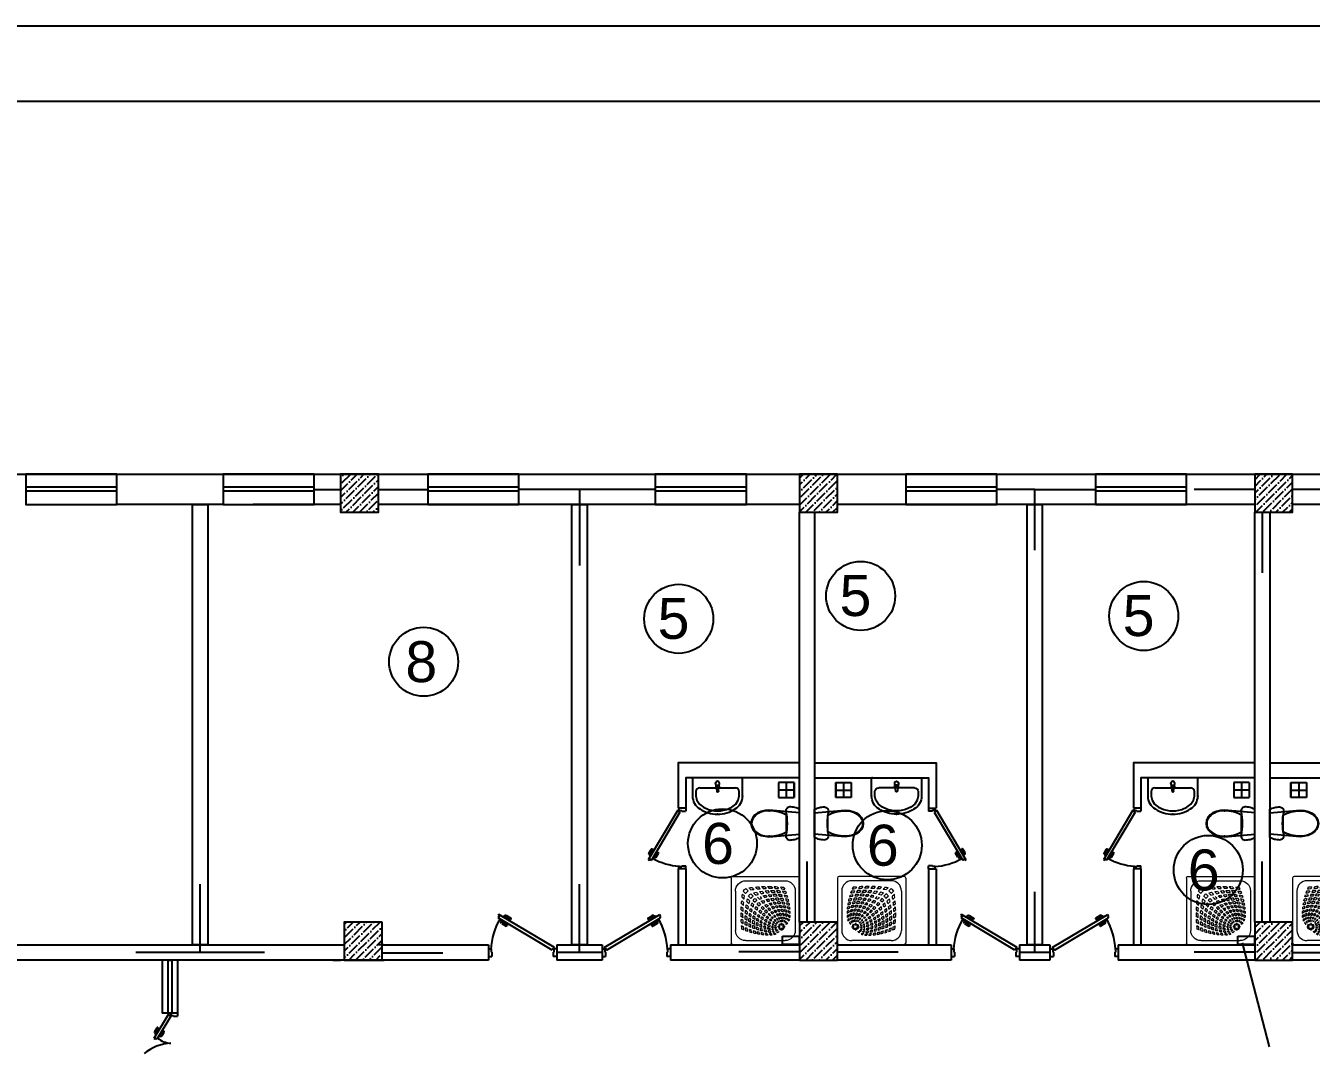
# Model space of a CAD drawing. Header units: millimetres. Extents: x 42452 to 2852333, y -419346 to 834876.
# Drawn here: x 2626827 to 2643772, y 675486 to 688972 of the extents above; entities that cross this region are included whole.
import ezdxf

# ---------------------------------------------------------------- set-up
doc = ezdxf.new("R2010")
doc.units = ezdxf.units.MM
doc.linetypes.add('( Hidden )', pattern=[0.275, 0.15, -0.125])
for name, color, linetype, lineweight in [('c_dv_l x_tti-25_Ном._пера__21_Ном._пера__21', 7, 'Continuous', 30), ('memar', 7, 'Continuous', 25), ('ДВЕРИ', 7, 'Continuous', 5), ('Интерьер - Мебель_Ном._пера__1', 7, 'Continuous', 15)]:
    doc.layers.add(name, color=color, linetype=linetype, lineweight=lineweight)
doc.layers.add('Интерьер - Мебель_Ном._пера__75', color=160, linetype='Continuous', lineweight=25, true_color=0x2731ed)
doc.styles.add('СГЕНЕРИР_СТИЛЬ_1', font='arial.ttf')

# ---------------------------------------------------------------- blocks, each defined once
blk = doc.blocks.new('qapi 700')
at = {"layer": 'ДВЕРИ', "color": 251, "lineweight": 25, "true_color": 0x636466}
for p, q in [((1281620, 90086), (1281659, 90086)), ((1281651, 89997), (1281651, 90034)), ((1281651, 90034), (1281659, 90034)), ((1281659, 90034), (1281659, 90086)), ((1282420, 90086), (1282380, 90086)), ((1282380, 90034), (1282380, 90085)), ((1282388, 90034), (1282380, 90034)), ((1282388, 89997), (1282388, 90034)), ((1281620, 89997), (1281651, 89997)), ((1282368, 90010), (1281735, 89633)), ((1282395, 89980), (1281741, 89591)), ((1282382, 89987), (1282368, 90010)), ((1282388, 89991), (1282382, 89987)), ((1282420, 89997), (1282388, 89997)), ((1282420, 89997), (1282388, 89997)), ((1282395, 89980), (1282388, 89991)), ((1281775, 89698), (1281826, 89728)), ((1281836, 89725), (1281838, 89722)), ((1281733, 89605), (1281747, 89613)), ((1281741, 89591), (1281733, 89605)), ((1281747, 89613), (1281735, 89633)), ((1281812, 89685), (1281762, 89656)), ((1281762, 89656), (1281765, 89651)), ((1281776, 89665), (1281770, 89676)), ((1281785, 89617), (1281787, 89613)), ((1281787, 89613), (1281837, 89642)), ((1281792, 89676), (1281793, 89674)), ((1281835, 89712), (1281794, 89687)), ((1281802, 89622), (1281809, 89609)), ((1281814, 89681), (1281812, 89685)), ((1281820, 89629), (1281818, 89631)), ((1281872, 89650), (1281831, 89626)), ((1281831, 89604), (1281881, 89634)), ((1281837, 89642), (1281835, 89646)), ((1281884, 89645), (1281883, 89647))]:
    blk.add_line(p, q, dxfattribs=at)
for centre, radius, start, end in [((1282471, 90052), 821, 183.4077, 209.5706), ((1281830, 89721), 7.94, 30.7133, 120.7133), ((1281783, 89684), 15.9, 120.7133, 210.7133), ((1281798, 89680), 7.94, 120.7133, 210.7133), ((1281823, 89617), 15.9, 210.7133, 300.7133), ((1281827, 89633), 7.94, 210.7133, 300.7133), ((1281831, 89718), 7.94, 300.7133, 30.7133), ((1281876, 89643), 7.94, 30.7133, 120.7133), ((1281877, 89641), 7.94, 300.7133, 30.7133)]:
    blk.add_arc(centre, radius, start, end, dxfattribs=at)
blk = doc.blocks.new('Унитаз 16_2')
at = {"layer": 'Интерьер - Мебель_Ном._пера__75', "color": 251, "linetype": 'Continuous', "true_color": 0x636466}
for p, q in [((-187, 0), (-194, -15)), ((187, 0), (-187, 0)), ((-141, 0), (-173, -350)), ((141, 0), (-141, 0)), ((173, -350), (141, 0)), ((194, -15), (187, 0)), ((-217, -112), (-218, -128)), ((-218, -128), (-216, -140)), ((-216, -95), (-217, -112)), ((-213, -79), (-216, -95)), ((-216, -140), (-212, -151)), ((-210, -62), (-213, -79)), ((-212, -151), (-206, -161)), ((-205, -46), (-210, -62)), ((-206, -161), (-198, -169)), ((-200, -31), (-205, -46)), ((-194, -15), (-200, -31)), ((-198, -169), (-188, -175)), ((-116, -173), (-78, -168)), ((-78, -168), (-39, -165)), ((-39, -165), (0, -164)), ((0, -164), (39, -165)), ((39, -165), (78, -168)), ((78, -168), (116, -173)), ((188, -175), (198, -169)), ((200, -31), (194, -15)), ((198, -169), (206, -161)), ((205, -46), (200, -31)), ((210, -62), (205, -46)), ((206, -161), (212, -151)), ((213, -79), (210, -62)), ((212, -151), (216, -140)), ((216, -95), (213, -79)), ((217, -112), (216, -95)), ((216, -140), (218, -128)), ((218, -128), (217, -112)), ((-188, -175), (-178, -179)), ((-178, -179), (-166, -181)), ((-166, -181), (-154, -180)), ((-154, -180), (-116, -173)), ((0, -173), (-109, -173)), ((109, -173), (0, -173)), ((116, -173), (154, -180)), ((154, -180), (166, -181)), ((166, -181), (178, -179)), ((178, -179), (188, -175)), ((-173, -350), (-175, -402)), ((-175, -402), (-169, -453)), ((-169, -453), (-157, -503)), ((-157, -503), (-138, -550)), ((138, -550), (157, -503)), ((157, -503), (169, -453)), ((169, -453), (175, -402)), ((175, -402), (173, -350)), ((-138, -550), (-112, -587)), ((-112, -587), (-79, -616)), ((-79, -616), (-41, -634)), ((-41, -634), (0, -640)), ((0, -631), (0, -631)), ((0, -640), (41, -634)), ((41, -634), (79, -616)), ((79, -616), (112, -587)), ((81, -605), (81, -605)), ((112, -587), (138, -550))]:
    blk.add_line(p, q, dxfattribs=at)
for centre, radius, start, end in [((258, -388), 425, 149.6518, 181.3539), ((-258, -388), 425, 358.6461, 30.3482), ((89, -412), 257, 176.8048, 228.4245), ((-89, -412), 257, 311.5755, 3.1952), ((1, -493), 139, 233.7772, 269.6644), ((-1, -493), 139, 270.3356, 306.2228)]:
    blk.add_arc(centre, radius, start, end, dxfattribs=at)
for p in [(109, -173), (-167, -398), (167, -398), (-81, -605)]:
    blk.add_point(p, dxfattribs=at)
blk = doc.blocks.new('Символ поддона душа 16')
at = {"layer": 'Интерьер - Мебель_Ном._пера__1', "color": 251, "linetype": 'Continuous', "lineweight": 5, "true_color": 0x636466}
for p, q in [((0, 22), (0, 878)), ((878, 900), (23, 900)), ((900, 22), (900, 878)), ((56, 191), (56, 709)), ((709, 844), (191, 844)), ((238, 713), (238, 678)), ((844, 191), (844, 709)), ((222, 662), (187, 662)), ((238, 647), (238, 611)), ((289, 662), (253, 662)), ((303, 601), (286, 614)), ((299, 597), (286, 614)), ((326, 567), (311, 584)), ((333, 574), (316, 589)), ((361, 531), (345, 547)), ((370, 540), (353, 555)), ((402, 486), (380, 510)), ((414, 498), (390, 520)), ((445, 440), (422, 465)), ((460, 455), (435, 478)), ((486, 395), (463, 420)), ((505, 414), (480, 437)), ((537, 342), (513, 367)), ((558, 364), (533, 387)), ((586, 289), (562, 314)), ((611, 314), (586, 338)), ((643, 228), (612, 260)), ((672, 257), (640, 288)), ((707, 159), (678, 190)), ((741, 193), (710, 222)), ((878, 0), (23, 0)), ((709, 56), (191, 56))]:
    blk.add_line(p, q, dxfattribs=at)
for radius in [39.4, 28.1]:
    blk.add_circle((238, 662), radius, dxfattribs=at)
for centre, radius, start, end in [((23, 878), 22.5, 90, 180), ((878, 878), 22.5, 0, 90), ((191, 709), 135, 90, 180), ((375, 636), 137, 129.196, 140.9462), ((-112, 1576), 935, 294.0484, 295.9579), ((386, 556), 183, 114.6682, 122.9443), ((361, 416), 303, 98.8716, 104.2822), ((235, 666), 93.2, 48.7297, 55.3816), ((367, 478), 226, 101.3517, 107.6931), ((311, 389), 304, 87.4738, 92.4325), ((238, 662), 67.7, 26.6695, 27), ((235, 666), 93.2, 32.1387, 37.3696), ((375, 636), 137, 108.2589, 116.5791), ((221, 672), 127, 35.2917, 42.9165), ((235, 666), 93.2, 16.8111, 21.1202), ((391, 520), 235, 101.8201, 106.3724), ((201, 669), 163, 29.6354, 36.3675), ((386, 556), 183, 101.3677, 106.7778), ((221, 672), 127, 21.1122, 27.6146), ((361, 416), 303, 90.9431, 94.1785), ((359, 534), 169, 89.6302, 95.1753), ((221, 672), 127, 8.378, 13.7023), ((311, 389), 304, 80.2718, 83.408), ((201, 669), 163, 17.6042, 23.8079), ((380, 568), 205, 88.3128, 95.6344), ((193, 668), 196, 25.9651, 31.9952), ((201, 669), 163, 6.7115, 11.9035), ((391, 520), 235, 88.6469, 95.0662), ((193, 668), 196, 14.6813, 21.0162), ((385, 619), 120, 80.9202, 93.938), ((361, 416), 303, 80.5246, 85.8025), ((219, 668), 198, 26.2829, 32.3063), ((303, 275), 433, 75.0459, 78.8273), ((193, 668), 196, 4.2183, 9.5363), ((289, 356), 342, 68.1808, 73.0545), ((234, -309), 1060, 80.7899, 80.837), ((219, 668), 198, 13.8019, 20.7098), ((395, -91), 865, 86.9845, 88.7448), ((221, 664), 222, 23.6301, 29.5143), ((219, 668), 198, 1.6025, 7.7855), ((336, -158), 914, 82.7867, 84.4272), ((391, 520), 235, 81.5102, 81.7327), ((221, 664), 222, 11.3577, 18.0521), ((234, -309), 1060, 77.8137, 79.2341), ((99, -526), 1280, 73.4331, 74.6143), ((203, 656), 265, 20.8026, 26.059), ((221, 664), 222, 359.6929, 6.0044), ((151, -320), 1048, 72.4325, 73.8593), ((208, 656), 260, 9.8051, 15.9308), ((208, 656), 260, 359.1728, 5.1844), ((395, -91), 865, 83.3288, 85.055), ((216, 652), 280, 19.5061, 24.9124), ((336, -158), 914, 79.3162, 80.9273), ((234, -309), 1060, 74.7822, 76.1739), ((219, 652), 277, 8.1122, 14.298), ((99, -526), 1280, 70.9149, 72.0683), ((193, 644), 327, 17.2778, 22.1643), ((193, 644), 327, 6.8416, 12.3555), ((395, -91), 865, 79.7831, 81.4836), ((191, 641), 354, 15.4246, 20.2098), ((336, -158), 914, 75.9876, 77.5746), ((234, -309), 1060, 71.9075, 73.2752), ((191, 641), 354, 5.2184, 10.5629), ((159, 633), 410, 13.5731, 17.8969), ((159, 633), 410, 4.3349, 9.1453), ((91, 621), 500, 11.8149, 15.5001), ((395, -91), 865, 76.2338, 78.0955), ((336, -158), 914, 72.6385, 74.4189), ((91, 621), 500, 3.9186, 8.0135), ((234, -309), 1060, 68.9949, 70.5553), ((68, 611), 550, 10.9345, 14.4671), ((68, 611), 550, 3.4001, 7.2825), ((8, 599), 636, 9.7539, 12.944), ((395, -91), 865, 72.6704, 74.4434), ((336, -158), 914, 69.2927, 70.9472), ((-80, 591), 746, 8.2388, 11.0494), ((395, -91), 865, 68.9788, 70.8399), ((-198, 578), 889, 7.0667, 9.5129), ((336, -158), 914, 65.8073, 67.5698), ((-387, 558), 1104, 6.1761, 8.2184), ((709, 709), 135, 0, 90), ((395, -91), 865, 65.1461, 67.0472), ((-759, 508), 1504, 5.9584, 7.5213), ((-1097, 492), 1866, 4.8823, 6.1801), ((332, 520), 205, 174.3656, 181.6872), ((233, 681), 198, 237.6937, 243.7171), ((232, 707), 196, 238.0048, 244.0349), ((264, 525), 137, 153.4209, 161.7411), ((231, 700), 163, 233.6325, 240.3646), ((228, 679), 127, 227.0835, 234.7083), ((380, 509), 235, 174.9338, 181.3531), ((380, 509), 235, 163.6276, 168.1799), ((264, 525), 137, 129.0538, 140.804), ((235, 665), 93.2, 214.6184, 221.2703), ((232, 707), 196, 248.9838, 255.3187), ((282, 515), 120, 176.062, 189.0798), ((-676, 1012), 935, 334.0421, 335.9516), ((344, 514), 183, 163.2222, 168.6323), ((231, 700), 163, 246.1921, 252.3958), ((228, 679), 127, 242.3854, 248.8878), ((344, 514), 183, 147.0557, 155.3318), ((235, 665), 93.2, 232.6304, 237.8613), ((484, 539), 303, 175.8215, 179.0569), ((484, 539), 303, 184.1975, 189.4754), ((484, 539), 303, 165.7178, 171.1284), ((366, 541), 169, 174.8247, 180.3698), ((231, 700), 163, 258.0965, 263.2885), ((228, 679), 127, 256.2977, 261.622), ((232, 707), 196, 260.4637, 265.7817), ((625, 597), 433, 191.1727, 194.9541), ((422, 533), 226, 162.3069, 168.6483), ((235, 665), 93.2, 248.8798, 253.1889), ((511, 589), 304, 177.5675, 182.5262), ((238, 662), 67.7, 243, 243.3305), ((511, 589), 304, 186.592, 189.7282), ((544, 611), 342, 196.9455, 201.8192), ((424, 575), 198, 174.0035, 180.8126), ((235, 665), 93.2, 264.9225, 270.3158), ((1204, 897), 1022, 197.1695, 198.5766), ((424, 575), 198, 186.3774, 191.1212), ((228, 679), 127, 269.89, 276.1614), ((231, 700), 163, 269.7444, 275.8087), ((232, 707), 196, 271.4714, 277.3755), ((836, 739), 641, 200.8759, 203.4288), ((1204, 897), 1022, 199.6514, 200.6135), ((760, 728), 529, 194.5128, 196.9547), ((2135, 1622), 2148, 208.5547, 209.1761), ((235, 665), 93.2, 282.4548, 285.7089), ((1204, 897), 1022, 202.126, 203.6742), ((228, 679), 127, 284.8011, 288.8045), ((760, 728), 529, 198.8716, 200.7776), ((231, 700), 163, 282.5047, 286.7611), ((687, 792), 459, 204.438, 207.1542), ((7193, 6297), 8966, 219.4362, 219.5771), ((2135, 1622), 2148, 209.6526, 210.1462), ((232, 707), 196, 283.0403, 287.731), ((760, 728), 529, 203.6707, 206.5727), ((235, 665), 93.2, 297.8934, 301.113), ((228, 679), 127, 297.5784, 301.5243), ((687, 792), 459, 209.3188, 211.7595), ((2135, 1622), 2148, 210.8741, 211.5744), ((7193, 6297), 8966, 219.6897, 219.8217), ((231, 700), 163, 293.6956, 297.934), ((-5397, -6293), 8966, 50.4229, 50.5638), ((108, 213), 459, 62.8458, 65.562), ((235, 665), 93.2, 313.4687, 315.4047), ((235, 666), 93.2, 314.5953, 316.5313), ((325, 476), 198, 89.1874, 95.9965), ((3, -304), 1022, 71.4234, 72.8305), ((-722, -1235), 2148, 60.8239, 61.4453), ((172, 140), 529, 73.0453, 75.4872), ((228, 679), 127, 311.099, 312.8153), ((232, 707), 196, 293.9046, 298.3479), ((687, 792), 459, 215.1743, 218.3067), ((221, 672), 127, 317.1847, 318.901), ((235, 666), 93.2, 328.887, 332.1066), ((235, 666), 93.2, 344.2911, 347.5452), ((7193, 6297), 8966, 219.9999, 220.1536), ((231, 700), 163, 305.8661, 307.4927), ((233, 681), 198, 298.3461, 303.1161), ((235, 666), 93.2, 359.6842, 5.0775), ((221, 672), 127, 328.4757, 332.4216), ((-5397, -6293), 8966, 50.1783, 50.3103), ((201, 669), 163, 322.5073, 324.1339), ((108, 213), 459, 58.2405, 60.6812), ((221, 672), 127, 341.1955, 345.1989), ((-722, -1235), 2148, 59.8538, 60.3474), ((172, 140), 529, 69.2224, 71.1284), ((201, 669), 163, 332.066, 336.3044), ((232, 707), 196, 305.3872, 307.0355), ((221, 672), 127, 353.8386, 0.11), ((3, -304), 1022, 69.3865, 70.3486), ((325, 476), 198, 78.8788, 83.6226), ((193, 668), 196, 322.9645, 324.6128), ((201, 669), 163, 343.2389, 347.4953), ((233, 681), 198, 310.3725, 312.2207), ((201, 669), 163, 354.1913, 0.2556), ((219, 668), 198, 317.7793, 319.6275), ((193, 668), 196, 331.6521, 336.0954), ((-5397, -6293), 8966, 49.8464, 50.0001), ((108, 213), 459, 51.6933, 54.8257), ((193, 668), 196, 342.269, 346.9597), ((-722, -1235), 2148, 58.4256, 59.1259), ((236, 679), 222, 310.2953, 312.2018), ((172, 140), 529, 63.4273, 66.3293), ((219, 668), 198, 326.8839, 331.6539), ((221, 664), 222, 317.7982, 319.7047), ((193, 668), 196, 352.6245, 358.5286), ((3, -304), 1022, 66.3258, 67.874), ((161, 64), 641, 66.5712, 69.1241), ((219, 668), 198, 338.4256, 343.8597), ((221, 664), 222, 326.5145, 331.2419), ((-5397, -6293), 8966, 49.4635, 49.6642), ((219, 668), 198, 349.7336, 355.6196), ((-2093, -2811), 4200, 52.9007, 53.3154), ((221, 664), 222, 337.8477, 343.1726), ((-722, -1235), 2148, 56.8944, 57.6723), ((208, 656), 260, 328.7474, 333.23), ((172, 140), 529, 57.2921, 60.3822), ((221, 664), 222, 348.8556, 354.1687), ((3, -304), 1022, 63.2147, 64.756), ((-173, -726), 1499, 64.757, 65.7943), ((-149, -782), 1561, 66.7074, 67.6945), ((208, 656), 260, 339.384, 344.127), ((219, 652), 277, 327.2617, 331.8043), ((-2093, -2811), 4200, 52.082, 52.5038), ((208, 656), 260, 349.5692, 354.2534), ((219, 652), 277, 337.9613, 342.5935), ((-722, -1235), 2148, 55.327, 56.1089), ((-142, -444), 1191, 56.961, 58.3262), ((219, 652), 277, 348.1088, 352.6732), ((3, -304), 1022, 60.0048, 61.5377), ((-173, -726), 1499, 62.5826, 63.6046), ((219, 652), 277, 357.4706, 3.6927), ((151, -320), 1048, 69.3837, 70.7871), ((-149, -782), 1561, 64.623, 65.5906), ((193, 644), 327, 339.8931, 344.0222), ((193, 644), 327, 349.0008, 353.0845), ((193, 644), 327, 357.326, 3.0068), ((191, 641), 354, 339.249, 343.1565), ((-722, -1235), 2148, 53.8291, 54.6041), ((-142, -444), 1191, 54.2862, 55.6498), ((191, 641), 354, 347.9688, 351.9467), ((3, -304), 1022, 56.9406, 58.4743), ((-173, -726), 1499, 60.527, 61.5397), ((99, -526), 1280, 68.541, 69.6743), ((191, 641), 354, 356.003, 1.5769), ((-149, -782), 1561, 62.6595, 63.6145), ((151, -320), 1048, 66.495, 67.884), ((159, 633), 410, 340.8198, 344.2758), ((159, 633), 410, 348.655, 352.3383), ((159, 633), 410, 355.9929, 1.0759), ((-131, -618), 1358, 56.8954, 58.2556), ((91, 621), 500, 350.3185, 353.6011), ((-173, -726), 1499, 58.299, 59.4723), ((99, -526), 1280, 66.1047, 67.4125), ((91, 621), 500, 356.746, 1.1309), ((-149, -782), 1561, 60.573, 61.6817), ((151, -320), 1048, 63.4759, 65.0958), ((68, 611), 550, 350.4941, 353.5633), ((68, 611), 550, 356.558, 0.7271), ((8, 599), 636, 351.3186, 354.0676), ((8, 599), 636, 2.9751, 6.4514), ((234, -309), 1060, 66.1054, 67.5253), ((-173, -726), 1499, 56.1119, 57.1735), ((8, 599), 636, 356.7869, 0.5306), ((-149, -782), 1561, 58.5275, 59.521), ((99, -526), 1280, 63.7037, 64.8768), ((151, -320), 1048, 60.4879, 61.9464), ((-80, 591), 746, 351.9913, 354.4114), ((-80, 591), 746, 2.295, 5.3301), ((-80, 591), 746, 356.8297, 0.1009), ((-198, 578), 889, 1.9244, 4.5393), ((234, -309), 1060, 63.0798, 64.6149), ((-198, 578), 889, 357.151, 359.9641), ((-149, -782), 1561, 56.3273, 57.4598), ((99, -526), 1280, 61.1733, 62.4624), ((151, -320), 1048, 57.2873, 58.9284), ((-387, 558), 1104, 1.91, 4.0711), ((-387, 558), 1104, 357.8977, 0.2141), ((336, -158), 914, 62.1533, 63.9448), ((-759, 508), 1504, 2.7123, 4.3514), ((234, -309), 1060, 59.8831, 61.4256), ((99, -526), 1280, 58.4809, 59.7549), ((-759, 508), 1504, 359.5991, 1.3466), ((151, -320), 1048, 53.8072, 55.4332), ((-1097, 492), 1866, 2.2181, 3.5573), ((-1097, 492), 1866, 359.6289, 1.0375), ((992, 505), 865, 181.2552, 183.0155), ((236, 679), 222, 240.4857, 246.3699), ((245, 697), 265, 243.941, 249.1974), ((992, 505), 865, 184.945, 186.6712), ((248, 684), 280, 245.0876, 250.4939), ((256, 707), 327, 247.8357, 252.7222), ((992, 505), 865, 188.5164, 190.2169), ((259, 709), 354, 249.7902, 254.5754), ((267, 741), 410, 252.1031, 256.4269), ((1058, 564), 914, 185.5728, 187.2133), ((380, 509), 235, 188.2673, 188.4898), ((1058, 564), 914, 189.0727, 190.6838), ((1209, 666), 1060, 189.163, 189.2101), ((233, 681), 198, 249.2902, 256.1981), ((1058, 564), 914, 192.4254, 194.0124), ((1209, 666), 1060, 190.7659, 192.1863), ((236, 679), 222, 251.9479, 258.6423), ((244, 692), 260, 254.0692, 260.1949), ((1209, 666), 1060, 193.8261, 195.2178), ((248, 681), 277, 255.702, 261.8878), ((256, 707), 327, 257.6445, 263.1584), ((1426, 801), 1280, 195.3857, 196.5669), ((1209, 666), 1060, 196.7248, 198.0925), ((259, 709), 354, 259.4371, 264.7816), ((233, 681), 198, 262.2145, 268.3975), ((1426, 801), 1280, 197.9317, 199.0851), ((1220, 749), 1048, 196.1407, 197.5675), ((236, 679), 222, 263.9956, 270.3071), ((244, 692), 260, 264.8156, 270.8272), ((1426, 801), 1280, 200.3257, 201.459), ((1220, 749), 1048, 199.2129, 200.6163), ((248, 681), 277, 266.3073, 272.5294), ((1682, 1049), 1561, 202.3055, 203.2926), ((256, 707), 327, 266.9932, 272.674), ((233, 681), 198, 274.3804, 280.2664), ((259, 709), 354, 268.4231, 273.997), ((1220, 749), 1048, 202.116, 203.505), ((236, 679), 222, 275.8313, 281.1444), ((1626, 1073), 1499, 204.2057, 205.243), ((1682, 1049), 1561, 204.4094, 205.377), ((244, 692), 260, 275.7466, 280.4308), ((1204, 897), 1022, 205.244, 206.7853), ((1626, 1073), 1499, 206.3954, 207.4174), ((1682, 1049), 1561, 206.3855, 207.3405), ((248, 681), 277, 277.3268, 281.8912), ((233, 681), 198, 286.1403, 291.5744), ((256, 707), 327, 276.9155, 280.9992), ((236, 679), 222, 286.8274, 292.1523), ((760, 728), 529, 209.6178, 212.7079), ((1204, 897), 1022, 208.4623, 209.9952), ((259, 709), 354, 278.0533, 282.0312), ((1626, 1073), 1499, 208.4603, 209.473), ((244, 692), 260, 285.873, 290.616), ((2135, 1622), 2148, 212.3277, 213.1056), ((267, 741), 410, 277.6617, 281.345), ((248, 681), 277, 287.4065, 292.0387), ((1344, 1042), 1191, 211.6738, 213.039), ((1204, 897), 1022, 211.5257, 213.0594), ((236, 679), 222, 298.7581, 303.4855), ((3711, 2993), 4200, 216.6846, 217.0992), ((256, 707), 327, 285.9778, 290.1069), ((2135, 1622), 2148, 213.8911, 214.673), ((7193, 6297), 8966, 220.3358, 220.5365), ((244, 692), 260, 296.77, 301.2526), ((259, 709), 354, 286.8435, 290.751), ((1344, 1042), 1191, 214.3502, 215.7138), ((267, 741), 410, 285.7242, 289.1802), ((248, 681), 277, 298.1957, 302.7383), ((3711, 2993), 4200, 217.4962, 217.918), ((2135, 1622), 2148, 215.3959, 216.1709), ((7193, 6297), 8966, 220.7207, 220.9272), ((256, 707), 327, 295.6884, 299.8756), ((244, 692), 260, 307.4055, 309.2965), ((208, 656), 260, 320.7035, 322.5945), ((259, 709), 354, 296.1376, 300.229), ((3711, 2993), 4200, 218.2881, 218.7048), ((248, 681), 277, 308.7401, 310.7182), ((219, 652), 277, 319.2818, 321.2599), ((267, 741), 410, 294.0771, 297.8554), ((7193, 6297), 8966, 221.1013, 221.3052), ((256, 707), 327, 305.219, 307.1214), ((-5397, -6293), 8966, 49.0728, 49.2793), ((193, 644), 327, 322.8786, 324.781), ((279, 809), 500, 290.6281, 293.9665), ((3711, 2993), 4200, 219.1772, 219.6324), ((259, 709), 354, 305.3155, 307.2306), ((191, 641), 354, 322.7694, 324.6845), ((193, 644), 327, 330.1244, 334.3116), ((7193, 6297), 8966, 221.5413, 221.7601), ((267, 741), 410, 302.4326, 304.2719), ((191, 641), 354, 329.771, 333.8624), ((-5397, -6293), 8966, 48.6948, 48.8987), ((159, 633), 410, 325.7281, 327.5674), ((-2093, -2811), 4200, 51.2952, 51.7119), ((463, 442), 90, 303.6661, 312.8255), ((159, 633), 410, 332.1446, 335.9229), ((458, 437), 90, 317.1745, 326.3339), ((484, 415), 90, 305.6468, 315.5471), ((485, 416), 90, 314.4529, 324.3532), ((91, 621), 500, 336.0335, 339.3719), ((-5397, -6293), 8966, 48.2399, 48.4587), ((-2093, -2811), 4200, 50.3676, 50.8228), ((91, 621), 500, 343.6182, 346.5984), ((-722, -1235), 2148, 52.1041, 52.9721), ((68, 611), 550, 336.8765, 340.0727), ((-415, -951), 1762, 54.6668, 55.6992), ((68, 611), 550, 344.0734, 346.9579), ((8, 599), 636, 338.9514, 341.8723), ((-5397, -6293), 8966, 47.7944, 48.0113), ((-2093, -2811), 4200, 49.4605, 49.9012), ((8, 599), 636, 345.4628, 348.1213), ((-722, -1235), 2148, 50.4106, 51.2332), ((-415, -951), 1762, 52.6863, 53.6473), ((-131, -618), 1358, 54.4189, 55.6212), ((-80, 591), 746, 346.7772, 349.1685), ((-198, 578), 889, 343.3, 345.5982), ((-2093, -2811), 4200, 48.4326, 48.975), ((-198, 578), 889, 348.3139, 350.441), ((-722, -1235), 2148, 48.5006, 49.5053), ((-415, -951), 1762, 50.477, 51.6335), ((-198, 578), 889, 352.9007, 355.0176), ((-131, -618), 1358, 51.6788, 53.1067), ((-173, -726), 1499, 53.7268, 54.9619), ((-387, 558), 1104, 350.3933, 352.2198), ((-387, 558), 1104, 354.2825, 356.0781), ((-759, 508), 1504, 353.6708, 355.1313), ((-722, -1235), 2148, 46.322, 47.2438), ((-415, -951), 1762, 47.9821, 49.0561), ((-759, 508), 1504, 356.7305, 358.1547), ((-131, -618), 1358, 48.5988, 49.9547), ((-149, -782), 1561, 53.9349, 55.0232), ((-173, -726), 1499, 51.092, 52.2703), ((-1097, 492), 1866, 354.6558, 355.8863), ((-1097, 492), 1866, 357.2023, 358.4067), ((191, 191), 135, 180, 270), ((279, 809), 500, 254.5, 258.1851), ((992, 505), 865, 191.9045, 193.7662), ((289, 832), 550, 255.5329, 259.0655), ((301, 892), 636, 257.056, 260.2461), ((992, 505), 865, 195.5566, 197.3296), ((309, 980), 746, 258.9506, 261.7612), ((992, 505), 865, 199.1601, 201.0212), ((322, 1098), 889, 260.4871, 262.9333), ((1058, 564), 914, 195.5811, 197.3615), ((342, 1287), 1104, 261.7816, 263.8239), ((1058, 564), 914, 199.0528, 200.7073), ((267, 741), 410, 260.8547, 265.6651), ((279, 809), 500, 261.9865, 266.0814), ((1209, 666), 1060, 199.4447, 201.0051), ((1058, 564), 914, 202.4302, 204.1927), ((289, 832), 550, 262.7175, 266.5999), ((1209, 666), 1060, 202.4747, 203.8946), ((301, 892), 636, 263.5486, 267.0249), ((309, 980), 746, 264.6699, 267.705), ((1426, 801), 1280, 202.5875, 203.8953), ((322, 1098), 889, 265.4607, 268.0756), ((1209, 666), 1060, 205.3851, 206.9202), ((267, 741), 410, 268.9241, 274.0071), ((342, 1287), 1104, 265.9289, 268.09), ((1426, 801), 1280, 205.1232, 206.2963), ((279, 809), 500, 268.8691, 273.254), ((1220, 749), 1048, 204.9042, 206.5241), ((289, 832), 550, 269.2729, 273.442), ((1426, 801), 1280, 207.5376, 208.8267), ((301, 892), 636, 269.4694, 273.2131), ((1220, 749), 1048, 208.0536, 209.5121), ((1682, 1049), 1561, 208.3183, 209.427), ((309, 980), 746, 269.8991, 273.1703), ((322, 1098), 889, 270.0359, 272.849), ((1220, 749), 1048, 211.0716, 212.7127), ((279, 809), 500, 276.3989, 279.6815), ((1626, 1073), 1499, 210.5277, 211.701), ((1682, 1049), 1561, 210.479, 211.4725), ((342, 1287), 1104, 269.7859, 272.1023), ((289, 832), 550, 276.4367, 279.5059), ((1518, 1031), 1358, 211.7444, 213.1046), ((1682, 1049), 1561, 212.5402, 213.6727), ((301, 892), 636, 275.9324, 278.6814), ((1626, 1073), 1499, 212.8265, 213.8881), ((309, 980), 746, 275.5886, 278.0087), ((279, 809), 500, 283.4016, 286.3818), ((1851, 1315), 1762, 214.3008, 215.3332), ((1518, 1031), 1358, 214.3788, 215.5811), ((322, 1098), 889, 274.9824, 277.0993), ((1626, 1073), 1499, 215.0381, 216.2732), ((289, 832), 550, 283.0421, 285.9266), ((342, 1287), 1104, 273.9219, 275.7175), ((2135, 1622), 2148, 217.0279, 217.8959), ((301, 892), 636, 281.8787, 284.5372), ((1851, 1315), 1762, 216.3527, 217.3137), ((1518, 1031), 1358, 216.8933, 218.3212), ((309, 980), 746, 280.8315, 283.2228), ((2135, 1622), 2148, 218.7668, 219.5894), ((322, 1098), 889, 279.559, 281.6861), ((1851, 1315), 1762, 218.3665, 219.523), ((289, 832), 550, 289.9273, 293.1235), ((342, 1287), 1104, 277.7802, 279.6067), ((301, 892), 636, 288.1277, 291.0486), ((3711, 2993), 4200, 220.0988, 220.5395), ((2135, 1622), 2148, 220.4947, 221.4994), ((309, 980), 746, 286.3701, 288.9778), ((7193, 6297), 8966, 221.9887, 222.2056), ((322, 1098), 889, 284.4018, 286.7), ((3711, 2993), 4200, 221.025, 221.5674), ((516, 391), 90, 301.3122, 312.1558), ((342, 1287), 1104, 281.8556, 283.8074), ((509, 384), 90, 317.8442, 328.6878), ((7193, 6297), 8966, 222.445, 222.7148), ((537, 364), 90, 303.1469, 314.6807), ((536, 363), 90, 315.3193, 326.8531), ((592, 308), 11.2, 314.6807, 315.3193), ((392, 1659), 1504, 278.0389, 279.5966), ((565, 337), 90, 301.7967, 314.2789), ((563, 335), 90, 315.7211, 328.2033), ((7193, 6297), 8966, 223.0599, 223.2958), ((598, 306), 90, 299.6831, 313.2253), ((-5397, -6293), 8966, 47.2852, 47.555), ((594, 302), 90, 316.7747, 330.3169), ((628, 264), 90, 303.8799, 318.4865), ((-387, 558), 1104, 346.1926, 348.1444), ((636, 272), 90, 311.5135, 326.1201), ((667, 239), 90, 296.5187, 312.3183), ((709, 191), 135, 270, 0), ((-759, 508), 1504, 350.4034, 351.9611), ((-5397, -6293), 8966, 46.7042, 46.9401), ((661, 233), 90, 317.6817, 333.4813), ((-2093, -2811), 4200, 47.2646, 47.747), ((-1097, 492), 1866, 351.9982, 353.2744), ((23, 22), 22.5, 180, 270), ((992, 505), 865, 202.9528, 204.8539), ((392, 1659), 1504, 262.4787, 264.0416), ((408, 1997), 1866, 263.8199, 265.1177), ((1058, 564), 914, 206.0552, 207.8467), ((392, 1659), 1504, 265.6486, 267.2877), ((1209, 666), 1060, 208.5744, 210.1169), ((408, 1997), 1866, 266.4427, 267.7819), ((1426, 801), 1280, 210.2451, 211.5191), ((392, 1659), 1504, 268.6534, 270.4009), ((1220, 749), 1048, 214.5668, 216.1928), ((408, 1997), 1866, 268.9625, 270.3711), ((1682, 1049), 1561, 214.9768, 216.0651), ((392, 1659), 1504, 271.8453, 273.2695), ((1626, 1073), 1499, 217.7297, 218.908), ((408, 1997), 1866, 271.5933, 272.7977), ((1518, 1031), 1358, 220.0453, 221.4012), ((392, 1659), 1504, 274.8687, 276.3292), ((1851, 1315), 1762, 220.9439, 222.0179), ((408, 1997), 1866, 274.1137, 275.3442), ((2135, 1622), 2148, 222.7562, 223.678), ((3711, 2993), 4200, 222.253, 222.7354), ((408, 1997), 1866, 276.7256, 278.0018), ((878, 22), 22.5, 270, 0)]:
    blk.add_arc(centre, radius, start, end, dxfattribs=at)
blk = doc.blocks.new('Умывальник 03 16')
at = {"layer": 'Интерьер - Мебель_Ном._пера__75', "color": 251, "linetype": 'Continuous', "true_color": 0x636466}
for p, q in [((0, 0), (-320, 0)), ((320, 0), (0, 0)), ((-330, -10), (-330, -240)), ((-235, -130), (235, -130)), ((-25, -70), (-21, -112)), ((-18, -121), (-11, -174)), ((-14, -110), (-14, -95)), ((-14, -95), (14, -95)), ((11, -174), (18, -121)), ((14, -95), (14, -110)), ((21, -112), (25, -70)), ((330, -240), (330, -10)), ((-285, -180), (-285, -240)), ((-285, -240), (-273, -295)), ((-273, -295), (-240, -345)), ((240, -345), (273, -295)), ((273, -295), (285, -240)), ((285, -240), (285, -180)), ((-240, -345), (-187, -387)), ((-187, -387), (-118, -417)), ((-118, -417), (-41, -433)), ((-41, -433), (41, -433)), ((41, -433), (118, -417)), ((118, -417), (187, -387)), ((187, -387), (240, -345))]:
    blk.add_line(p, q, dxfattribs=at)
for centre, radius, start, end in [((-320, -10), 10, 90, 180), ((320, -10), 10, 0, 90), ((-235, -180), 50, 90, 180), ((0, -70), 25, 0, 180), ((0, -110), 21.1, 185.1696, 212.771), ((0, -110), 21.1, 212.771, 327.229), ((0, -110), 13.6, 180, 0), ((0, -110), 21.1, 327.229, 354.8304), ((235, -180), 50, 0, 90), ((-133, -240), 197, 180, 239.3268), ((0, -173), 11.2, 187.1389, 352.8611), ((133, -240), 197, 300.6732, 0), ((0, -58), 422, 236.4705, 270), ((0, -58), 422, 270, 303.5295)]:
    blk.add_arc(centre, radius, start, end, dxfattribs=at)
for p in [(320, 0), (-330, -10), (-25, -70), (-18, -121), (21, -112), (11, -174), (330, -240), (-233, -410), (0, -480), (233, -410)]:
    blk.add_point(p, dxfattribs=at)

msp = doc.modelspace()

# ---------------------------------------------------------------- hatches: boundary and pattern name
at = {"layer": 'memar', "lineweight": 25}
h = msp.add_hatch(dxfattribs=at)
h.set_pattern_fill('ANSI36', color=256, scale=500)
h.set_pattern_definition([(45, (896837.99, 3139461.633), (33.1456304, 121.533978), [156.25, -31.25, 0, -31.25])])
h.paths.add_polyline_path([(2630976.13986, 683061.55271), (2630976.13986, 682561.55271), (2631476.13986, 682561.55271), (2631476.13986, 683061.55271)])
h = msp.add_hatch(dxfattribs=at)
h.set_pattern_fill('ANSI36', color=256, scale=500)
h.set_pattern_definition([(45, (890788.183, 3139461.633), (33.1456304, 121.533978), [156.25, -31.25, 0, -31.25])])
h.paths.add_polyline_path([(2637025.94493, 683061.55271), (2637025.94493, 682561.55271), (2637525.94493, 682561.55271), (2637525.94493, 683061.55271)])
h = msp.add_hatch(dxfattribs=at)
h.set_pattern_fill('ANSI36', color=256, scale=500)
h.set_pattern_definition([(45, (884787.793, 3139461.633), (33.1456304, 121.533978), [156.25, -31.25, 0, -31.25])])
h.paths.add_polyline_path([(2643026.33493, 683061.55271), (2643026.33493, 682561.55271), (2643526.33493, 682561.55271), (2643526.33493, 683061.55271)])
h = msp.add_hatch(dxfattribs=at)
h.set_pattern_fill('ANSI36', color=256, scale=500)
h.set_pattern_definition([(45, (896788.183, 3133561.63), (33.1456304, 121.533978), [156.25, -31.25, 0, -31.25])])
h.paths.add_polyline_path([(2631025.94494, 677161.54702), (2631025.94494, 676661.54702), (2631525.94494, 676661.54702), (2631525.94494, 677161.54702)])
h = msp.add_hatch(dxfattribs=at)
h.set_pattern_fill('ANSI36', color=256, scale=500)
h.set_pattern_definition([(45, (890788.183, 3133561.63), (33.1456304, 121.533978), [156.25, -31.25, 0, -31.25])])
h.paths.add_polyline_path([(2637025.94493, 677161.54702), (2637025.94493, 676661.54702), (2637525.94493, 676661.54702), (2637525.94493, 677161.54702)])
h = msp.add_hatch(dxfattribs=at)
h.set_pattern_fill('ANSI36', color=256, scale=500)
h.set_pattern_definition([(45, (884787.793, 3133561.63), (33.1456304, 121.533978), [156.25, -31.25, 0, -31.25])])
h.paths.add_polyline_path([(2643026.33493, 677161.54702), (2643026.33493, 676661.54702), (2643526.33493, 676661.54702), (2643526.33493, 677161.54702)])

# ---------------------------------------------------------------- linework, layer by layer
at = {"layer": 'c_dv_l x_tti-25_Ном._пера__21_Ном._пера__21', "linetype": 'Continuous', "lineweight": 25, "flags": 128}
for points in [[(2591320.97086, 688972.29486), (2674928.52286, 688972.29486), (2674928.52286, 629849.81166), (2591320.97086, 629849.81166)], [(2595302.28286, 687976.96686), (2673933.19486, 687976.96686), (2673933.19486, 630845.13966), (2595302.28286, 630845.13966)]]:
    msp.add_lwpolyline(points, close=True, dxfattribs=at)
at = {"layer": 'memar', "lineweight": 25}
for p, q in [((2630625.6591, 682861.55271), (2630976.13986, 682861.55271)), ((2631476.13986, 682861.55271), (2632125.6591, 682861.55271)), ((2635125.6591, 682861.55271), (2633325.6591, 682861.55271)), ((2634125.6591, 682861.55271), (2634125.6591, 681861.55271)), ((2640126.13986, 682861.55271), (2639625.96356, 682861.55271)), ((2640126.13986, 682061.55271), (2640126.13986, 682861.55271)), ((2640126.13986, 682861.55271), (2640926.13986, 682861.55271)), ((2643126.33493, 682561.55271), (2643126.33493, 681761.55271)), ((2636852.34173, 679001.67614), (2636852.34173, 678801.67614)), ((2637606.16675, 679001.67614), (2637606.16675, 678801.67614)), ((2642852.34173, 679001.67614), (2642852.34173, 678801.67614)), ((2643606.16675, 679001.67614), (2643606.16675, 678801.67614)), ((2636954.92238, 678901.67614), (2636749.86385, 678901.67614)), ((2637503.58609, 678901.67614), (2637708.64462, 678901.67614)), ((2642954.92238, 678901.67614), (2642749.86385, 678901.67614)), ((2643503.58609, 678901.67614), (2643708.64462, 678901.67614)), ((2634125.6591, 676761.54702), (2634125.6591, 677661.54702)), ((2631525.94494, 676756.33785), (2632325.94494, 676756.33785)), ((2634425.66537, 676761.54702), (2633825.94798, 676761.54702)), ((2643526.33493, 676761.54702), (2644326.33493, 676761.54702))]:
    msp.add_line(p, q, dxfattribs=at)
at = {"layer": 'memar', "color": 7, "lineweight": 25}
for p, q in [((2636749.86385, 679001.67614), (2636749.86385, 678801.67614)), ((2636954.8196, 679001.67614), (2636749.86385, 679001.67614)), ((2636954.8196, 678801.67614), (2636954.8196, 679001.67614)), ((2636954.92238, 679001.67614), (2636954.92238, 678801.67614)), ((2637503.58609, 679001.67614), (2637503.58609, 678801.67614)), ((2637503.68887, 678801.67614), (2637503.68887, 679001.67614)), ((2637503.68887, 679001.67614), (2637708.64462, 679001.67614)), ((2637708.64462, 679001.67614), (2637708.64462, 678801.67614)), ((2642749.86385, 679001.67614), (2642749.86385, 678801.67614)), ((2642954.8196, 679001.67614), (2642749.86385, 679001.67614)), ((2642954.92238, 679001.67614), (2642954.92238, 678801.67614)), ((2643503.58609, 679001.67614), (2643503.58609, 678801.67614)), ((2643503.68887, 678801.67614), (2643503.68887, 679001.67614)), ((2643503.68887, 679001.67614), (2643708.64462, 679001.67614)), ((2643708.64462, 679001.67614), (2643708.64462, 678801.67614)), ((2636749.86385, 678801.67614), (2636954.8196, 678801.67614)), ((2637708.64462, 678801.67614), (2637503.68887, 678801.67614)), ((2642749.86385, 678801.67614), (2642954.8196, 678801.67614)), ((2643708.64462, 678801.67614), (2643503.68887, 678801.67614))]:
    msp.add_line(p, q, dxfattribs=at)
at = {"layer": 'memar', "color": 0, "lineweight": 25}
for p, q in [((2635525.94493, 678661.54702), (2635425.94493, 678661.54702)), ((2638725.94493, 678661.54702), (2638825.94493, 678661.54702)), ((2641526.33493, 678661.54702), (2641426.33493, 678661.54702)), ((2635525.94493, 677861.54702), (2635425.94493, 677861.54702)), ((2638725.94493, 677861.54702), (2638825.94493, 677861.54702)), ((2641526.33493, 677861.54702), (2641426.33493, 677861.54702))]:
    msp.add_line(p, q, dxfattribs=at)
at = {"layer": 'memar', "color": 18, "lineweight": 25, "true_color": 0x000000}
msp.add_line((2642861.48155, 676887.94709), (2643217.62265, 675519.71405), dxfattribs=at)
at = {"layer": 'memar', "color": 251, "lineweight": 25, "true_color": 0x636466}
for p, q in [((2628707.72333, 675950.25952), (2628515.36033, 675628.00754)), ((2628707.72333, 675950.25952), (2628719.52091, 675943.25092)), ((2628739.26844, 675961.54702), (2628739.26844, 675929.62983)), ((2628739.26844, 675961.54702), (2628739.26844, 675929.62983)), ((2628828.37878, 675961.54702), (2628828.37878, 675921.65053)), ((2628737.94833, 675923.02261), (2628557.81481, 675621.34906)), ((2628719.52091, 675943.25092), (2628715.44555, 675936.39085)), ((2628715.44555, 675936.39085), (2628737.94833, 675923.02261)), ((2628739.26844, 675929.62983), (2628776.26858, 675929.62983)), ((2628776.26858, 675929.62983), (2628776.26858, 675921.65053)), ((2628776.26858, 675921.65053), (2628827.81265, 675921.65053)), ((2628515.36072, 675628.00731), (2628529.08297, 675619.85541)), ((2628528.03683, 675718.13809), (2628558.17447, 675768.86885)), ((2628529.08297, 675619.85541), (2628537.23364, 675633.5756)), ((2628545.90295, 675688.9621), (2628533.60624, 675696.26721)), ((2628537.21553, 675674.33854), (2628566.91113, 675724.32521)), ((2628541.25974, 675671.93599), (2628537.21553, 675674.33854)), ((2628537.23364, 675633.5756), (2628557.81191, 675621.35078)), ((2628574.61293, 675759.10324), (2628550.16168, 675717.9444)), ((2628552.94639, 675707.00896), (2628555.66471, 675705.39409)), ((2628566.91113, 675724.32521), (2628570.95534, 675721.92267)), ((2628569.10991, 675771.65355), (2628571.82823, 675770.03868)), ((2628580.42473, 675648.66923), (2628575.70624, 675651.47234)), ((2628610.12033, 675698.65591), (2628580.42473, 675648.66923)), ((2628589.11215, 675663.29279), (2628600.7703, 675656.36703)), ((2628600.95367, 675678.48926), (2628598.87391, 675679.72478)), ((2628605.43756, 675701.4378), (2628610.12033, 675698.65591)), ((2628636.34036, 675722.43281), (2628611.88911, 675681.27397)), ((2628622.64118, 675661.93644), (2628652.77882, 675712.6672)), ((2628649.99412, 675723.60264), (2628647.2758, 675725.21751))]:
    msp.add_line(p, q, dxfattribs=at)
at = {"layer": 'memar', "color": 0, "lineweight": 25}
for points in [[(2607526.13986, 683061.55271), (2648926.13986, 683061.55271)], [(2629425.6591, 682661.55271), (2628025.6591, 682661.55271)], [(2630975.96356, 682661.55271), (2629825.6591, 682661.55271)], [(2637025.94493, 682661.55271), (2631476.13986, 682661.55271)], [(2643026.33493, 682661.55271), (2637525.94493, 682661.55271)], [(2645075.96356, 682661.55271), (2643526.33493, 682661.55271)], [(2637025.94493, 679261.54702), (2635425.94493, 679261.54702), (2635425.94493, 678661.54702)], [(2637225.94493, 679261.54702), (2638825.94493, 679261.54702), (2638825.94493, 678661.54702)], [(2643026.33493, 679261.54702), (2641426.33493, 679261.54702), (2641426.33493, 678661.54702)], [(2643226.33493, 679261.54702), (2644826.33493, 679261.54702), (2644826.33493, 678661.54702)], [(2637025.94493, 679061.54702), (2635525.94493, 679061.54702), (2635525.94493, 678661.54702)], [(2637225.94493, 679061.54702), (2638725.94493, 679061.54702), (2638725.94493, 678661.54702)], [(2643026.33493, 679061.54702), (2641526.33493, 679061.54702), (2641526.33493, 678661.54702)], [(2643226.33493, 679061.54702), (2644726.33493, 679061.54702), (2644726.33493, 678661.54702)], [(2635425.94493, 677861.54702), (2635425.94493, 676861.54702)], [(2635525.94493, 677861.54702), (2635525.94493, 676861.54702)], [(2638725.94493, 677861.54702), (2638725.94493, 676861.54702)], [(2638825.94493, 677861.54702), (2638825.94493, 676861.54702)], [(2641426.33493, 677861.54702), (2641426.33493, 676861.54702)], [(2641526.33493, 677861.54702), (2641526.33493, 676861.54702)], [(2626625.9512, 676861.54702), (2631025.94494, 676861.54702)], [(2631525.94494, 676861.54702), (2632925.94798, 676861.54702)], [(2632925.94798, 676861.54702), (2632925.94798, 676661.54702)], [(2633825.94798, 676861.54702), (2634425.66537, 676861.54702)], [(2633825.94798, 676861.54702), (2633825.94798, 676661.54702)], [(2634425.66537, 676861.54702), (2634425.66537, 676661.54702)], [(2635325.66537, 676861.54702), (2637025.94493, 676861.54702)], [(2635325.66537, 676861.54702), (2635325.66537, 676661.54702)], [(2637525.94493, 676861.54702), (2639025.42874, 676861.54702)], [(2639025.42874, 676861.54702), (2639025.42874, 676661.54702)], [(2639925.42874, 676861.54702), (2640325.85098, 676861.54702)], [(2639925.42874, 676861.54702), (2639925.42874, 676661.54702)], [(2640325.85098, 676861.54702), (2640325.85098, 676661.54702)], [(2641225.85098, 676861.54702), (2643026.14, 676861.54702)], [(2641225.85098, 676861.54702), (2641225.85098, 676661.54702)], [(2644925.42874, 676661.54702), (2643526.33493, 676661.54702), (2643526.33493, 676861.54702), (2644925.42874, 676861.54702)], [(2632925.94798, 676661.54702), (2626625.9512, 676661.54702)], [(2628828.37878, 676661.54702), (2628828.37878, 675961.54702), (2628628.37878, 675961.54702), (2628628.37878, 676661.54702)], [(2634425.66537, 676661.54702), (2633825.94798, 676661.54702)], [(2637025.94493, 676661.54702), (2635325.66537, 676661.54702)], [(2639025.42874, 676661.54702), (2637525.94493, 676661.54702)], [(2640325.85098, 676661.54702), (2639925.42874, 676661.54702)], [(2643026.14, 676661.54702), (2641225.85098, 676661.54702)]]:
    msp.add_lwpolyline(points, dxfattribs=at)
for points in [[(2628027.63363, 683061.55271), (2626827.63363, 683061.55271), (2626827.63363, 682661.55271), (2628027.63363, 682661.55271)], [(2630627.63363, 683061.55271), (2629427.63363, 683061.55271), (2629427.63363, 682661.55271), (2630627.63363, 682661.55271)], [(2633325.6591, 683061.55271), (2632125.6591, 683061.55271), (2632125.6591, 682661.55271), (2633325.6591, 682661.55271)], [(2636325.6591, 683061.55271), (2635125.6591, 683061.55271), (2635125.6591, 682661.55271), (2636325.6591, 682661.55271)], [(2639625.96356, 683061.55271), (2638425.96356, 683061.55271), (2638425.96356, 682661.55271), (2639625.96356, 682661.55271)], [(2642126.13986, 683061.55271), (2640926.13986, 683061.55271), (2640926.13986, 682661.55271), (2642126.13986, 682661.55271)], [(2629226.13986, 676861.54702), (2629026.13986, 676861.54702), (2629026.13986, 682661.55271), (2629226.13986, 682661.55271)], [(2634225.6591, 676861.54702), (2634025.6591, 676861.54702), (2634025.6591, 682661.55271), (2634225.6591, 682661.55271)], [(2637225.6591, 677161.54702), (2637025.6591, 677161.54702), (2637025.6591, 682561.55271), (2637225.6591, 682561.55271)], [(2640226.13986, 676861.54702), (2640026.13986, 676861.54702), (2640026.13986, 682661.55271), (2640226.13986, 682661.55271)], [(2643226.33493, 677161.54702), (2643026.33493, 677161.54702), (2643026.33493, 682561.55271), (2643226.33493, 682561.55271)]]:
    msp.add_lwpolyline(points, close=True, dxfattribs=at)
at = {"layer": 'memar', "color": 3, "lineweight": 25}
for points in [[(2631476.13986, 683061.55271), (2630976.13986, 683061.55271), (2630976.13986, 682561.55271), (2631476.13986, 682561.55271)], [(2637525.94493, 683061.55271), (2637025.94493, 683061.55271), (2637025.94493, 682561.55271), (2637525.94493, 682561.55271)], [(2643526.33493, 683061.55271), (2643026.33493, 683061.55271), (2643026.33493, 682561.55271), (2643526.33493, 682561.55271)], [(2631525.94494, 677161.54702), (2631025.94494, 677161.54702), (2631025.94494, 676661.54702), (2631525.94494, 676661.54702)], [(2637525.94493, 677161.54702), (2637025.94493, 677161.54702), (2637025.94493, 676661.54702), (2637525.94493, 676661.54702)], [(2643526.33493, 677161.54702), (2643026.33493, 677161.54702), (2643026.33493, 676661.54702), (2643526.33493, 676661.54702)]]:
    msp.add_lwpolyline(points, close=True, dxfattribs=at)
at = {"layer": 'memar', "color": 146, "lineweight": 25, "true_color": 0x105689}
for points in [[(2626827.63363, 682892.69012), (2626827.63363, 682842.69012), (2628027.63363, 682842.69012), (2628027.63363, 682892.69012)], [(2629427.63363, 682892.69012), (2629427.63363, 682842.69012), (2630627.63363, 682842.69012), (2630627.63363, 682892.69012)], [(2632125.6591, 682892.69012), (2632125.6591, 682842.69012), (2633325.6591, 682842.69012), (2633325.6591, 682892.69012)], [(2635125.6591, 682892.69012), (2635125.6591, 682842.69012), (2636325.6591, 682842.69012), (2636325.6591, 682892.69012)], [(2638425.96356, 682892.69012), (2638425.96356, 682842.69012), (2639625.96356, 682842.69012), (2639625.96356, 682892.69012)], [(2640926.13986, 682892.69012), (2640926.13986, 682842.69012), (2642126.13986, 682842.69012), (2642126.13986, 682892.69012)], [(2628753.37878, 675961.54702), (2628703.37878, 675961.54702), (2628703.37878, 676661.54703), (2628753.37878, 676661.54703)]]:
    msp.add_lwpolyline(points, close=True, dxfattribs=at)
at = {"layer": 'memar', "lineweight": 25}
for points in [[(2643026.33493, 682861.55271), (2642226.33493, 682861.55271)], [(2644326.33493, 682861.55271), (2643526.33493, 682861.55271)], [(2637125.6591, 677161.54702), (2637125.6591, 677961.54702)], [(2643126.33493, 677161.54702), (2643126.33493, 677961.54702)], [(2629126.13986, 676761.54702), (2629126.13986, 677661.54702)], [(2640126.13986, 676761.54702), (2640126.13986, 677561.54702)], [(2629976.0424, 676761.54702), (2628276.23732, 676761.54702)], [(2637025.94493, 676767.91372), (2636225.94493, 676767.91372)], [(2637525.94493, 676767.91372), (2638325.94493, 676767.91372)], [(2640325.85098, 676761.54702), (2639925.42874, 676761.54702)], [(2643026.33493, 676763.74821), (2642226.33493, 676763.74821)]]:
    msp.add_lwpolyline(points, dxfattribs=at)
at = {"layer": 'memar', "color": 1, "lineweight": 25}
for points in [[(2636803.62238, 676976.92013), (2637021.00571, 676976.92013), (2637021.00571, 676867.45406), (2636803.62238, 676867.45406)], [(2642804.01237, 676977.13862), (2643021.3957, 676977.13862), (2643021.3957, 676867.67255), (2642804.01237, 676867.67255)]]:
    msp.add_lwpolyline(points, close=True, dxfattribs=at)
at = {"layer": 'memar', "color": 7, "linetype": '( Hidden )', "lineweight": 25, "flags": 128}
for points in [[(2631576.11802, 676861.54702), (2631475.96356, 676861.54702)], [(2630876.07895, 676661.54702), (2631575.84816, 676661.54702)]]:
    msp.add_lwpolyline(points, dxfattribs=at)
at = {"layer": 'memar', "color": 0, "lineweight": 25}
for centre in [(2637832.17203, 681458.57373), (2635433.96359, 681157.18179), (2641564.15555, 681194.64076), (2632071.70535, 680591.34253), (2636010.76917, 678197.39056), (2638182.98087, 678174.11219), (2642413.0425, 677848.00204)]:
    msp.add_circle(centre, 454.87332, dxfattribs=at)
at = {"layer": 'memar', "color": 251, "lineweight": 25, "true_color": 0x636466}
for centre, radius, start, end in [((2628541.75697, 675709.98736), 15.9586, 149.286707771, 239.286707771), ((2628557.02176, 675713.86903), 7.9793, 149.286707771, 239.286707771), ((2628565.03454, 675764.79348), 7.9793, 59.286707771, 149.286707771), ((2628751.4121, 675853.37153), 288.15029, 229.710094573, 267.584640116), ((2628567.75286, 675763.17861), 7.9793, 329.286707771, 59.286707771), ((2628608.92104, 675670.08718), 15.9586, 239.286707771, 329.286707771), ((2628605.02904, 675685.34933), 7.9793, 239.286707771, 329.286707771), ((2628643.20043, 675718.35744), 7.9793, 59.286707771, 149.286707771), ((2628645.91875, 675716.74257), 7.9793, 329.286707771, 59.286707771), ((2628763.83111, 674983.16101), 582.83404, 92.415359884, 130.289905427)]:
    msp.add_arc(centre, radius, start, end, dxfattribs=at)

# ---------------------------------------------------------------- block references
at = {"layer": 'memar', "color": 104, "linetype": 'Continuous', "lineweight": 25, "true_color": 0x029e21, "zscale": 1000}
for p in [(2635945.94493, 679061.54702), (2641946.33493, 679061.54702)]:
    msp.add_blockref('Умывальник 03 16', p, dxfattribs=at)
at = {"layer": 'memar', "color": 104, "linetype": 'Continuous', "lineweight": 25, "true_color": 0x029e21, "xscale": -1, "zscale": 1000}
msp.add_blockref('Умывальник 03 16', (2638305.76863, 679061.54702), dxfattribs=at)
at = {"layer": 'memar', "lineweight": 25}
for p, xscale, yscale, zscale, rotation in [((2545453.29683, -603571.44864), -0.99985448786123, 0.99985448786123, 0.99985448786123, 270), ((2728798.59303, -603571.44864), 0.99985448786123, 0.99985448786123, 0.99985448786123, 90.00000000000001), ((2551453.68683, -603571.44864), -0.99985448786123, 0.99985448786123, 0.99985448786123, 270), ((1195149.61234, 777770.39397), -1.121843277023546, 1.121843277023546, 1.121843277023546, 180), ((4073099.2631, 777770.39397), 1.121843277023546, 1.121843277023546, 1.121843277023546, 180), ((1201249.0931, 777770.39397), -1.121843277023546, 1.121843277023546, 1.121843277023546, 180), ((4079003.18662, 777770.39397), 1.121843277023546, 1.121843277023546, 1.121843277023546, 180)]:
    msp.add_blockref('qapi 700', p, dxfattribs=dict(at, xscale=xscale, yscale=yscale, zscale=zscale, rotation=rotation))
at = {"layer": 'memar', "color": 104, "linetype": 'Continuous', "lineweight": 25, "true_color": 0x029e21, "zscale": 1000}
for name, p, rotation in [('Унитаз 16_2', (2637025.94493, 678460.94894), 270), ('Унитаз 16_2', (2643026.33493, 678460.94894), 270), ('Символ поддона душа 16', (2638425.96356, 676861.71037), 90.00000000000001), ('Символ поддона душа 16', (2644426.35355, 676861.71037), 90.00000000000001)]:
    msp.add_blockref(name, p, dxfattribs=dict(at, rotation=rotation))
at = {"layer": 'memar', "color": 104, "linetype": 'Continuous', "lineweight": 25, "true_color": 0x029e21, "xscale": -1, "zscale": 1000}
for name, p, rotation in [('Унитаз 16_2', (2637225.76863, 678460.94894), 90), ('Унитаз 16_2', (2643226.15863, 678460.94894), 90), ('Символ поддона душа 16', (2636125.94493, 676861.71037), 270), ('Символ поддона душа 16', (2642126.33493, 676861.71037), 270)]:
    msp.add_blockref(name, p, dxfattribs=dict(at, rotation=rotation))

# ---------------------------------------------------------------- texts
at = {"layer": 'memar', "linetype": 'Continuous', "lineweight": 25, "char_height": 540, "attachment_point": 3, "style": 'СГЕНЕРИР_СТИЛЬ_1'}
for s, insert in [('{\\fArial|b0|i0|c238|p38;5}', (2637973.77744, 681734.32601)), ('{\\fArial|b0|i0|c238|p38;5}', (2635575.56901, 681432.93407)), ('{\\fArial|b0|i0|c238|p38;5}', (2641705.76096, 681470.39304)), ('{\\fArial|b0|i0|c238|p38;8}', (2632250.5515, 680863.24201)), ('{\\fArial|b0|i0|c238|p38;6}', (2636161.5677, 678467.56352)), ('{\\fArial|b0|i0|c238|p38;6}', (2638333.7794, 678444.28514)), ('{\\fArial|b0|i0|c238|p38;6}', (2642563.84102, 678118.17499))]:
    msp.add_mtext(s, dxfattribs=dict(at, insert=insert))

doc.saveas('drawing.dxf')
